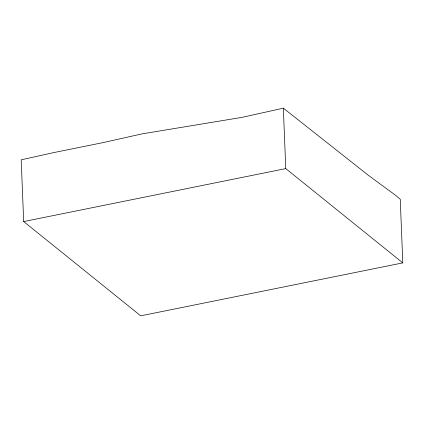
<?xml version="1.0" encoding="UTF-8"?>
<svg xmlns="http://www.w3.org/2000/svg" width="424" height="424" viewBox="0 0 424 424"><rect width="100%" height="100%" fill="white"/><g stroke="black" fill="none" stroke-linecap="round" stroke-linejoin="round"><path stroke-width="0.64" d="M283.343 108.168L242.035 117.363L141.865 133.91L102.894 142.649L53.297 152.688L21.2 159.827L23.68 221.556L140.71 315.832L402.8 262.885L400.245 199.243L396.08 195.681L368.705 175.562L283.343 108.168L285.771 168.604L402.8 262.885M23.68 221.556L285.771 168.604"/></g></svg>
